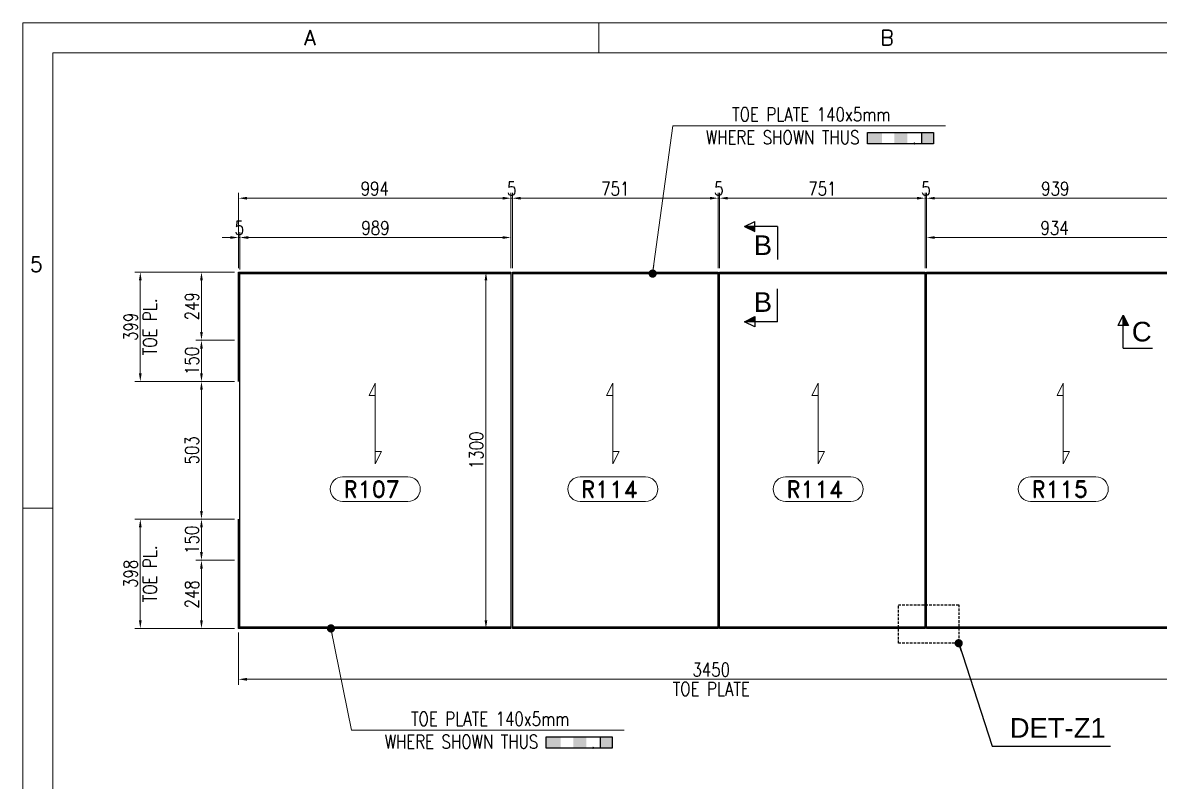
# Model space of a CAD drawing. Header units: millimetres. Extents: x 160193 to 172808, y 1972 to 10882.
# Drawn here: x 160193 to 164342, y 8114 to 10882 of the extents above; entities that cross this region are included whole.
import ezdxf

# ---------------------------------------------------------------- set-up
doc = ezdxf.new("R2010")
doc.units = ezdxf.units.MM
doc.header["$LTSCALE"] = 0.75
doc.linetypes.add('HIDDEN', pattern=[0.375, 0.25, -0.125])
doc.linetypes.add('XKITLINE00', pattern=[0])
for name, color, linetype in [('CH_SUPPORT', 7, 'Continuous'), ('CH_SUPPORT_TXT', 7, 'Continuous'), ('Grating', 7, 'Continuous'), ('TITLE', 7, 'Continuous'), ('Title Block', 255, 'Continuous'), ('TOE PLATE', 3, 'Continuous')]:
    doc.layers.add(name, color=color, linetype=linetype)
doc.layers.add('Grtg Dim', color=7, linetype='Continuous', lineweight=15)
doc.layers.add('Mark no', color=7, linetype='Continuous', lineweight=15)
doc.styles.add('ARIAL', font='arial.ttf')
doc.styles.add('ROMAND', font='romand')
doc.styles.add('ROMANS', font='romans.shx', dxfattribs={"width": 0.8})
doc.dimstyles.new('grt dim', dxfattribs={"dimscale": 20, "dimtxt": 2.5, "dimasz": 1.5, "dimexe": 1, "dimexo": 0.75, "dimgap": 0.5, "dimtad": 1, "dimdec": 0, "dimlfac": -1, "dimzin": 0, "dimdsep": 46, "dimtxsty": 'ROMANS', "dimcen": 0, "dimclrd": 1, "dimclre": 1, "dimclrt": 3, "dimadec": 0, "dimazin": 0, "dimtfac": 1, "dimtdec": 0, "dimtix": 1, "dimtmove": 1, "dimatfit": 3, "dimfxl": 1, "dimtolj": 1, "dimtzin": 0, "dimlwd": -1, "dimlwe": -1, "dimarcsym": 0})

# ---------------------------------------------------------------- blocks, each defined once
blk = doc.blocks.new('*D85')
at = {"layer": 'Defpoints', "color": 0, "transparency": 16777216}
for p in [(161975.4, 10241.5), (160981.4, 9971.4), (161975.4, 9971.4)]:
    blk.add_point(p, dxfattribs=at)
at = {"layer": 'Grtg Dim', "color": 1, "transparency": 16777216}
for p, q in [((160981.4, 9986.4), (160981.4, 10261.5)), ((161975.4, 9986.4), (161975.4, 10261.5))]:
    blk.add_line(p, q, dxfattribs=at)
at = {"layer": 'Grtg Dim', "color": 1, "linetype": 'ByBlock', "transparency": 16777216}
blk.add_line((161011.4, 10241.5), (161945.4, 10241.5), dxfattribs=at)
at = {"layer": 'Grtg Dim', "color": 1, "transparency": 16777216}
for points in [[(161011.4, 10246.5), (161011.4, 10236.5), (160981.4, 10241.5)], [(161945.4, 10246.5), (161945.4, 10236.5), (161975.4, 10241.5)]]:
    blk.add_solid(points, dxfattribs=at)
at = {"layer": 'Grtg Dim', "color": 3, "transparency": 16777216, "insert": (161478.4, 10276.5), "char_height": 50, "attachment_point": 5, "style": 'ROMANS'}
blk.add_mtext('\\A1;994', dxfattribs=at)
blk = doc.blocks.new('*D86')
at = {"layer": 'Defpoints', "color": 0, "transparency": 16777216}
for p in [(161980.4, 10241.5), (161975.4, 9971.4), (161980.4, 9971.4)]:
    blk.add_point(p, dxfattribs=at)
at = {"layer": 'Grtg Dim', "color": 1, "transparency": 16777216}
for p, q in [((161975.4, 9986.4), (161975.4, 10261.5)), ((161980.4, 9986.4), (161980.4, 10261.5))]:
    blk.add_line(p, q, dxfattribs=at)
at = {"layer": 'Grtg Dim', "color": 1, "linetype": 'ByBlock', "transparency": 16777216}
for p, q in [((161945.4, 10241.5), (161915.4, 10241.5)), ((161975.4, 10241.5), (161980.4, 10241.5)), ((162010.4, 10241.5), (162040.4, 10241.5))]:
    blk.add_line(p, q, dxfattribs=at)
at = {"layer": 'Grtg Dim', "color": 1, "transparency": 16777216}
for points in [[(161945.4, 10246.5), (161945.4, 10236.5), (161975.4, 10241.5)], [(162010.4, 10246.5), (162010.4, 10236.5), (161980.4, 10241.5)]]:
    blk.add_solid(points, dxfattribs=at)
at = {"layer": 'Grtg Dim', "color": 3, "transparency": 16777216, "insert": (161977.9, 10276.5), "char_height": 50, "attachment_point": 5, "style": 'ROMANS'}
blk.add_mtext('\\A1;5', dxfattribs=at)
blk = doc.blocks.new('*D87')
at = {"layer": 'Defpoints', "color": 0, "transparency": 16777216}
for p in [(162731.4, 10241.5), (161980.4, 9971.4), (162731.4, 9971.4)]:
    blk.add_point(p, dxfattribs=at)
at = {"layer": 'Grtg Dim', "color": 1, "transparency": 16777216}
for p, q in [((161980.4, 9986.4), (161980.4, 10261.5)), ((162731.4, 9986.4), (162731.4, 10261.5))]:
    blk.add_line(p, q, dxfattribs=at)
at = {"layer": 'Grtg Dim', "color": 1, "linetype": 'ByBlock', "transparency": 16777216}
blk.add_line((162010.4, 10241.5), (162701.4, 10241.5), dxfattribs=at)
at = {"layer": 'Grtg Dim', "color": 1, "transparency": 16777216}
for points in [[(162010.4, 10246.5), (162010.4, 10236.5), (161980.4, 10241.5)], [(162701.4, 10246.5), (162701.4, 10236.5), (162731.4, 10241.5)]]:
    blk.add_solid(points, dxfattribs=at)
at = {"layer": 'Grtg Dim', "color": 3, "transparency": 16777216, "insert": (162355.9, 10276.5), "char_height": 50, "attachment_point": 5, "style": 'ROMANS'}
blk.add_mtext('\\A1;751', dxfattribs=at)
blk = doc.blocks.new('*D88')
at = {"layer": 'Defpoints', "color": 0, "transparency": 16777216}
for p in [(162736.4, 10241.5), (162731.4, 9971.4), (162736.4, 9971.4)]:
    blk.add_point(p, dxfattribs=at)
at = {"layer": 'Grtg Dim', "color": 1, "transparency": 16777216}
for p, q in [((162731.4, 9986.4), (162731.4, 10261.5)), ((162736.4, 9986.4), (162736.4, 10261.5))]:
    blk.add_line(p, q, dxfattribs=at)
at = {"layer": 'Grtg Dim', "color": 1, "linetype": 'ByBlock', "transparency": 16777216}
for p, q in [((162701.4, 10241.5), (162671.4, 10241.5)), ((162731.4, 10241.5), (162736.4, 10241.5)), ((162766.4, 10241.5), (162796.4, 10241.5))]:
    blk.add_line(p, q, dxfattribs=at)
at = {"layer": 'Grtg Dim', "color": 1, "transparency": 16777216}
for points in [[(162701.4, 10246.5), (162701.4, 10236.5), (162731.4, 10241.5)], [(162766.4, 10246.5), (162766.4, 10236.5), (162736.4, 10241.5)]]:
    blk.add_solid(points, dxfattribs=at)
at = {"layer": 'Grtg Dim', "color": 3, "transparency": 16777216, "insert": (162733.9, 10276.5), "char_height": 50, "attachment_point": 5, "style": 'ROMANS'}
blk.add_mtext('\\A1;5', dxfattribs=at)
blk = doc.blocks.new('*D89')
at = {"layer": 'Defpoints', "color": 0, "transparency": 16777216}
for p in [(163487.4, 10241.5), (162736.4, 9971.4), (163487.4, 9971.4)]:
    blk.add_point(p, dxfattribs=at)
at = {"layer": 'Grtg Dim', "color": 1, "transparency": 16777216}
for p, q in [((162736.4, 9986.4), (162736.4, 10261.5)), ((163487.4, 9986.4), (163487.4, 10261.5))]:
    blk.add_line(p, q, dxfattribs=at)
at = {"layer": 'Grtg Dim', "color": 1, "linetype": 'ByBlock', "transparency": 16777216}
blk.add_line((162766.4, 10241.5), (163457.4, 10241.5), dxfattribs=at)
at = {"layer": 'Grtg Dim', "color": 1, "transparency": 16777216}
for points in [[(162766.4, 10246.5), (162766.4, 10236.5), (162736.4, 10241.5)], [(163457.4, 10246.5), (163457.4, 10236.5), (163487.4, 10241.5)]]:
    blk.add_solid(points, dxfattribs=at)
at = {"layer": 'Grtg Dim', "color": 3, "transparency": 16777216, "insert": (163111.9, 10276.5), "char_height": 50, "attachment_point": 5, "style": 'ROMANS'}
blk.add_mtext('\\A1;751', dxfattribs=at)
blk = doc.blocks.new('*D90')
at = {"layer": 'Defpoints', "color": 0, "transparency": 16777216}
for p in [(163492.4, 10241.5), (163487.4, 9971.4), (163492.4, 9971.4)]:
    blk.add_point(p, dxfattribs=at)
at = {"layer": 'Grtg Dim', "color": 1, "transparency": 16777216}
for p, q in [((163487.4, 9986.4), (163487.4, 10261.5)), ((163492.4, 9986.4), (163492.4, 10261.5))]:
    blk.add_line(p, q, dxfattribs=at)
at = {"layer": 'Grtg Dim', "color": 1, "linetype": 'ByBlock', "transparency": 16777216}
for p, q in [((163457.4, 10241.5), (163427.4, 10241.5)), ((163487.4, 10241.5), (163492.4, 10241.5)), ((163522.4, 10241.5), (163552.4, 10241.5))]:
    blk.add_line(p, q, dxfattribs=at)
at = {"layer": 'Grtg Dim', "color": 1, "transparency": 16777216}
for points in [[(163457.4, 10246.5), (163457.4, 10236.5), (163487.4, 10241.5)], [(163522.4, 10246.5), (163522.4, 10236.5), (163492.4, 10241.5)]]:
    blk.add_solid(points, dxfattribs=at)
at = {"layer": 'Grtg Dim', "color": 3, "transparency": 16777216, "insert": (163489.9, 10276.5), "char_height": 50, "attachment_point": 5, "style": 'ROMANS'}
blk.add_mtext('\\A1;5', dxfattribs=at)
blk = doc.blocks.new('*D91')
at = {"layer": 'Defpoints', "color": 0, "transparency": 16777216}
for p in [(164431.4, 10241.5), (163492.4, 9971.4), (164431.4, 9971.4)]:
    blk.add_point(p, dxfattribs=at)
at = {"layer": 'Grtg Dim', "color": 1, "transparency": 16777216}
for p, q in [((163492.4, 9986.4), (163492.4, 10261.5)), ((164431.4, 9986.4), (164431.4, 10261.5))]:
    blk.add_line(p, q, dxfattribs=at)
at = {"layer": 'Grtg Dim', "color": 1, "linetype": 'ByBlock', "transparency": 16777216}
blk.add_line((163522.4, 10241.5), (164401.4, 10241.5), dxfattribs=at)
at = {"layer": 'Grtg Dim', "color": 1, "transparency": 16777216}
for points in [[(163522.4, 10246.5), (163522.4, 10236.5), (163492.4, 10241.5)], [(164401.4, 10246.5), (164401.4, 10236.5), (164431.4, 10241.5)]]:
    blk.add_solid(points, dxfattribs=at)
at = {"layer": 'Grtg Dim', "color": 3, "transparency": 16777216, "insert": (163961.9, 10276.5), "char_height": 50, "attachment_point": 5, "style": 'ROMANS'}
blk.add_mtext('\\A1;939', dxfattribs=at)
blk = doc.blocks.new('*D92')
at = {"layer": 'Defpoints', "color": 0, "transparency": 16777216}
for p in [(164426.4, 10098), (163492.4, 9971.4), (164426.4, 9966.4)]:
    blk.add_point(p, dxfattribs=at)
at = {"layer": 'Grtg Dim', "color": 1, "transparency": 16777216}
for p, q in [((163492.4, 9986.4), (163492.4, 10118)), ((164426.4, 9981.4), (164426.4, 10118))]:
    blk.add_line(p, q, dxfattribs=at)
at = {"layer": 'Grtg Dim', "color": 1, "linetype": 'ByBlock', "transparency": 16777216}
blk.add_line((163522.4, 10098), (164396.4, 10098), dxfattribs=at)
at = {"layer": 'Grtg Dim', "color": 1, "transparency": 16777216}
for points in [[(163522.4, 10103), (163522.4, 10093), (163492.4, 10098)], [(164396.4, 10103), (164396.4, 10093), (164426.4, 10098)]]:
    blk.add_solid(points, dxfattribs=at)
at = {"layer": 'Grtg Dim', "color": 3, "transparency": 16777216, "insert": (163959.4, 10133), "char_height": 50, "attachment_point": 5, "style": 'ROMANS'}
blk.add_mtext('\\A1;934', dxfattribs=at)
blk = doc.blocks.new('*D94')
at = {"layer": 'Defpoints', "color": 0, "transparency": 16777216}
for p in [(160986.4, 10098), (160981.4, 9971.4), (160986.4, 9966.4)]:
    blk.add_point(p, dxfattribs=at)
at = {"layer": 'Grtg Dim', "color": 1, "linetype": 'ByBlock', "transparency": 16777216}
for p, q in [((160951.4, 10098), (160921.4, 10098)), ((160981.4, 10098), (160986.4, 10098)), ((161016.4, 10098), (161046.4, 10098))]:
    blk.add_line(p, q, dxfattribs=at)
at = {"layer": 'Grtg Dim', "color": 1, "transparency": 16777216}
for p, q in [((160981.4, 9986.4), (160981.4, 10118)), ((160986.4, 9981.4), (160986.4, 10118))]:
    blk.add_line(p, q, dxfattribs=at)
for points in [[(160951.4, 10103), (160951.4, 10093), (160981.4, 10098)], [(161016.4, 10103), (161016.4, 10093), (160986.4, 10098)]]:
    blk.add_solid(points, dxfattribs=at)
at = {"layer": 'Grtg Dim', "color": 3, "transparency": 16777216, "insert": (160983.9, 10133), "char_height": 50, "attachment_point": 5, "style": 'ROMANS'}
blk.add_mtext('\\A1;5', dxfattribs=at)
blk = doc.blocks.new('*D95')
at = {"layer": 'Defpoints', "color": 0, "transparency": 16777216}
for p in [(161975.4, 10098), (160986.4, 9966.4), (161975.4, 9971.4)]:
    blk.add_point(p, dxfattribs=at)
at = {"layer": 'Grtg Dim', "color": 1, "transparency": 16777216}
for p, q in [((160986.4, 9981.4), (160986.4, 10118)), ((161975.4, 9986.4), (161975.4, 10118))]:
    blk.add_line(p, q, dxfattribs=at)
at = {"layer": 'Grtg Dim', "color": 1, "linetype": 'ByBlock', "transparency": 16777216}
blk.add_line((161016.4, 10098), (161945.4, 10098), dxfattribs=at)
at = {"layer": 'Grtg Dim', "color": 1, "transparency": 16777216}
for points in [[(161016.4, 10103), (161016.4, 10093), (160986.4, 10098)], [(161945.4, 10103), (161945.4, 10093), (161975.4, 10098)]]:
    blk.add_solid(points, dxfattribs=at)
at = {"layer": 'Grtg Dim', "color": 3, "transparency": 16777216, "insert": (161480.9, 10133), "char_height": 50, "attachment_point": 5, "style": 'ROMANS'}
blk.add_mtext('\\A1;989', dxfattribs=at)
blk = doc.blocks.new('*D96')
at = {"layer": 'Defpoints', "color": 0, "transparency": 16777216}
for p in [(160981.4, 8671.4), (164431.4, 8671.4), (160981.4, 8485.7)]:
    blk.add_point(p, dxfattribs=at)
at = {"layer": 'Grtg Dim', "color": 1, "transparency": 16777216}
for p, q in [((160981.4, 8656.4), (160981.4, 8465.7)), ((164431.4, 8656.4), (164431.4, 8465.7))]:
    blk.add_line(p, q, dxfattribs=at)
at = {"layer": 'Grtg Dim', "color": 1, "linetype": 'ByBlock', "transparency": 16777216}
blk.add_line((164401.4, 8485.7), (161011.4, 8485.7), dxfattribs=at)
at = {"layer": 'Grtg Dim', "color": 1, "transparency": 16777216}
for points in [[(161011.4, 8490.7), (161011.4, 8480.7), (160981.4, 8485.7)], [(164401.4, 8490.7), (164401.4, 8480.7), (164431.4, 8485.7)]]:
    blk.add_solid(points, dxfattribs=at)
at = {"layer": 'Grtg Dim', "color": 3, "transparency": 16777216, "char_height": 50, "attachment_point": 5, "style": 'ROMANS'}
for s, insert in [('\\A1;3450', (162706.4, 8520.7)), ('\\A1;TOE PLATE', (162706.4, 8450.7))]:
    blk.add_mtext(s, dxfattribs=dict(at, insert=insert))
blk = doc.blocks.new('*D97')
at = {"layer": 'Defpoints', "color": 0, "transparency": 16777216}
for p in [(160981.4, 9971.4), (160845.8, 9722.9), (160981.4, 9722.9)]:
    blk.add_point(p, dxfattribs=at)
at = {"layer": 'Grtg Dim', "color": 1, "transparency": 16777216}
for p, q in [((160966.4, 9971.4), (160825.8, 9971.4)), ((160966.4, 9722.9), (160825.8, 9722.9))]:
    blk.add_line(p, q, dxfattribs=at)
at = {"layer": 'Grtg Dim', "color": 1, "linetype": 'ByBlock', "transparency": 16777216}
blk.add_line((160845.8, 9941.4), (160845.8, 9752.9), dxfattribs=at)
at = {"layer": 'Grtg Dim', "color": 1, "transparency": 16777216}
for points in [[(160840.8, 9941.4), (160850.8, 9941.4), (160845.8, 9971.4)], [(160840.8, 9752.9), (160850.8, 9752.9), (160845.8, 9722.9)]]:
    blk.add_solid(points, dxfattribs=at)
at = {"layer": 'Grtg Dim', "color": 3, "transparency": 16777216, "insert": (160810.8, 9847.2), "char_height": 50, "attachment_point": 5, "rotation": 90, "style": 'ROMANS'}
blk.add_mtext('\\A1;249', dxfattribs=at)
blk = doc.blocks.new('*D98')
at = {"layer": 'Defpoints', "color": 0, "transparency": 16777216}
for p in [(160981.4, 9722.9), (160845.8, 9572.9), (160981.4, 9572.9)]:
    blk.add_point(p, dxfattribs=at)
at = {"layer": 'Grtg Dim', "color": 1, "transparency": 16777216}
for p, q in [((160966.4, 9722.9), (160825.8, 9722.9)), ((160966.4, 9572.9), (160825.8, 9572.9))]:
    blk.add_line(p, q, dxfattribs=at)
at = {"layer": 'Grtg Dim', "color": 1, "linetype": 'ByBlock', "transparency": 16777216}
blk.add_line((160845.8, 9692.9), (160845.8, 9602.9), dxfattribs=at)
at = {"layer": 'Grtg Dim', "color": 1, "transparency": 16777216}
for points in [[(160840.8, 9692.9), (160850.8, 9692.9), (160845.8, 9722.9)], [(160840.8, 9602.9), (160850.8, 9602.9), (160845.8, 9572.9)]]:
    blk.add_solid(points, dxfattribs=at)
at = {"layer": 'Grtg Dim', "color": 3, "transparency": 16777216, "insert": (160810.8, 9647.9), "char_height": 50, "attachment_point": 5, "rotation": 90, "style": 'ROMANS'}
blk.add_mtext('\\A1;150', dxfattribs=at)
blk = doc.blocks.new('*D99')
at = {"layer": 'Defpoints', "color": 0, "transparency": 16777216}
for p in [(160981.4, 9572.9), (160845.8, 9069.9), (160981.4, 9069.9)]:
    blk.add_point(p, dxfattribs=at)
at = {"layer": 'Grtg Dim', "color": 1, "transparency": 16777216}
for p, q in [((160966.4, 9572.9), (160825.8, 9572.9)), ((160966.4, 9069.9), (160825.8, 9069.9))]:
    blk.add_line(p, q, dxfattribs=at)
at = {"layer": 'Grtg Dim', "color": 1, "linetype": 'ByBlock', "transparency": 16777216}
blk.add_line((160845.8, 9542.9), (160845.8, 9099.9), dxfattribs=at)
at = {"layer": 'Grtg Dim', "color": 1, "transparency": 16777216}
for points in [[(160840.8, 9542.9), (160850.8, 9542.9), (160845.8, 9572.9)], [(160840.8, 9099.9), (160850.8, 9099.9), (160845.8, 9069.9)]]:
    blk.add_solid(points, dxfattribs=at)
at = {"layer": 'Grtg Dim', "color": 3, "transparency": 16777216, "insert": (160810.8, 9321.4), "char_height": 50, "attachment_point": 5, "rotation": 90, "style": 'ROMANS'}
blk.add_mtext('\\A1;503', dxfattribs=at)
blk = doc.blocks.new('*D100')
at = {"layer": 'Defpoints', "color": 0, "transparency": 16777216}
for p in [(160981.4, 9069.9), (160845.8, 8919.9), (160981.4, 8919.9)]:
    blk.add_point(p, dxfattribs=at)
at = {"layer": 'Grtg Dim', "color": 1, "transparency": 16777216}
for p, q in [((160966.4, 9069.9), (160825.8, 9069.9)), ((160966.4, 8919.9), (160825.8, 8919.9))]:
    blk.add_line(p, q, dxfattribs=at)
at = {"layer": 'Grtg Dim', "color": 1, "linetype": 'ByBlock', "transparency": 16777216}
blk.add_line((160845.8, 9039.9), (160845.8, 8949.9), dxfattribs=at)
at = {"layer": 'Grtg Dim', "color": 1, "transparency": 16777216}
for points in [[(160840.8, 9039.9), (160850.8, 9039.9), (160845.8, 9069.9)], [(160840.8, 8949.9), (160850.8, 8949.9), (160845.8, 8919.9)]]:
    blk.add_solid(points, dxfattribs=at)
at = {"layer": 'Grtg Dim', "color": 3, "transparency": 16777216, "insert": (160810.8, 8994.9), "char_height": 50, "attachment_point": 5, "rotation": 90, "style": 'ROMANS'}
blk.add_mtext('\\A1;150', dxfattribs=at)
blk = doc.blocks.new('*D101')
at = {"layer": 'Defpoints', "color": 0, "transparency": 16777216}
for p in [(160981.4, 8919.9), (160845.8, 8671.4), (160981.4, 8671.4)]:
    blk.add_point(p, dxfattribs=at)
at = {"layer": 'Grtg Dim', "color": 1, "transparency": 16777216}
for p, q in [((160966.4, 8919.9), (160825.8, 8919.9)), ((160966.4, 8671.4), (160825.8, 8671.4))]:
    blk.add_line(p, q, dxfattribs=at)
at = {"layer": 'Grtg Dim', "color": 1, "linetype": 'ByBlock', "transparency": 16777216}
blk.add_line((160845.8, 8889.9), (160845.8, 8701.4), dxfattribs=at)
at = {"layer": 'Grtg Dim', "color": 1, "transparency": 16777216}
for points in [[(160840.8, 8889.9), (160850.8, 8889.9), (160845.8, 8919.9)], [(160840.8, 8701.4), (160850.8, 8701.4), (160845.8, 8671.4)]]:
    blk.add_solid(points, dxfattribs=at)
at = {"layer": 'Grtg Dim', "color": 3, "transparency": 16777216, "insert": (160810.8, 8795.7), "char_height": 50, "attachment_point": 5, "rotation": 90, "style": 'ROMANS'}
blk.add_mtext('\\A1;248', dxfattribs=at)
blk = doc.blocks.new('*D102')
at = {"layer": 'Defpoints', "color": 0, "transparency": 16777216}
for p in [(160981.4, 9971.4), (160622.6, 9572.9), (160981.4, 9572.9)]:
    blk.add_point(p, dxfattribs=at)
at = {"layer": 'Grtg Dim', "color": 1, "transparency": 16777216}
for p, q in [((160966.4, 9971.4), (160602.6, 9971.4)), ((160966.4, 9572.9), (160602.6, 9572.9))]:
    blk.add_line(p, q, dxfattribs=at)
at = {"layer": 'Grtg Dim', "color": 1, "linetype": 'ByBlock', "transparency": 16777216}
blk.add_line((160622.6, 9941.4), (160622.6, 9602.9), dxfattribs=at)
at = {"layer": 'Grtg Dim', "color": 1, "transparency": 16777216}
for points in [[(160617.6, 9941.4), (160627.6, 9941.4), (160622.6, 9971.4)], [(160617.6, 9602.9), (160627.6, 9602.9), (160622.6, 9572.9)]]:
    blk.add_solid(points, dxfattribs=at)
at = {"layer": 'Grtg Dim', "color": 3, "transparency": 16777216, "char_height": 50, "attachment_point": 5, "rotation": 90, "style": 'ROMANS'}
for s, insert in [('\\A1;TOE PL.', (160657.6, 9772.2)), ('\\A1;399', (160587.6, 9772.2))]:
    blk.add_mtext(s, dxfattribs=dict(at, insert=insert))
blk = doc.blocks.new('*D103')
at = {"layer": 'Defpoints', "color": 0, "transparency": 16777216}
for p in [(160981.4, 9069.9), (160622.6, 8671.4), (160981.4, 8671.4)]:
    blk.add_point(p, dxfattribs=at)
at = {"layer": 'Grtg Dim', "color": 1, "transparency": 16777216}
for p, q in [((160966.4, 9069.9), (160602.6, 9069.9)), ((160966.4, 8671.4), (160602.6, 8671.4))]:
    blk.add_line(p, q, dxfattribs=at)
at = {"layer": 'Grtg Dim', "color": 1, "linetype": 'ByBlock', "transparency": 16777216}
blk.add_line((160622.6, 9039.9), (160622.6, 8701.4), dxfattribs=at)
at = {"layer": 'Grtg Dim', "color": 1, "transparency": 16777216}
for points in [[(160617.6, 9039.9), (160627.6, 9039.9), (160622.6, 9069.9)], [(160617.6, 8701.4), (160627.6, 8701.4), (160622.6, 8671.4)]]:
    blk.add_solid(points, dxfattribs=at)
at = {"layer": 'Grtg Dim', "color": 3, "transparency": 16777216, "char_height": 50, "attachment_point": 5, "rotation": 90, "style": 'ROMANS'}
for s, insert in [('\\A1;TOE PL.', (160657.6, 8870.7)), ('\\A1;398', (160587.6, 8870.7))]:
    blk.add_mtext(s, dxfattribs=dict(at, insert=insert))
blk = doc.blocks.new('*D104')
at = {"layer": 'Defpoints', "color": 0, "transparency": 16777216}
for p in [(161884.1, 9971.4), (161975.4, 9971.4), (161975.4, 8671.4)]:
    blk.add_point(p, dxfattribs=at)
at = {"layer": 'Grtg Dim', "color": 1, "transparency": 16777216}
for p, q in [((161960.4, 9971.4), (161864.1, 9971.4)), ((161960.4, 8671.4), (161864.1, 8671.4))]:
    blk.add_line(p, q, dxfattribs=at)
at = {"layer": 'Grtg Dim', "color": 1, "linetype": 'ByBlock', "transparency": 16777216}
blk.add_line((161884.1, 8701.4), (161884.1, 9941.4), dxfattribs=at)
at = {"layer": 'Grtg Dim', "color": 1, "transparency": 16777216}
for points in [[(161879.1, 9941.4), (161889.1, 9941.4), (161884.1, 9971.4)], [(161879.1, 8701.4), (161889.1, 8701.4), (161884.1, 8671.4)]]:
    blk.add_solid(points, dxfattribs=at)
at = {"layer": 'Grtg Dim', "color": 3, "transparency": 16777216, "insert": (161849.1, 9321.4), "char_height": 50, "attachment_point": 5, "rotation": 90, "style": 'ROMANS'}
blk.add_mtext('\\A1;1300', dxfattribs=at)

msp = doc.modelspace()

# ---------------------------------------------------------------- hatches: boundary and pattern name
at = {"layer": 'CH_SUPPORT_TXT', "linetype": 'Continuous'}
for points in [[(162865.5, 10138.2), (162865.5, 10119.4), (162828, 10138.2)], [(162865.5, 9809.3), (162865.5, 9790.6), (162828, 9790.6)], [(164228.8, 9777.3), (164210.1, 9777.3), (164210.1, 9814.8)]]:
    msp.add_hatch(color=4, dxfattribs=at).paths.add_polyline_path(points)
at = {"layer": 'Title Block'}
h = msp.add_hatch(color=6, dxfattribs=at)
h.paths.add_polyline_path([(163517, 10481.3), (163473.4, 10481.3), (163473.4, 10440.1), (163517, 10440.1)])
h.paths.add_polyline_path([(163422.1, 10481.3), (163374.6, 10481.3), (163374.6, 10440.1), (163422.1, 10440.1)])
h.paths.add_polyline_path([(163329, 10481.3), (163276.5, 10481.3), (163276.5, 10440.1), (163329, 10440.1)])
h = msp.add_hatch(color=6, dxfattribs=at)
h.paths.add_polyline_path([(162344.8, 8275.7), (162301.2, 8275.7), (162301.2, 8234.5), (162344.8, 8234.5)])
h.paths.add_polyline_path([(162249.9, 8275.7), (162202.5, 8275.7), (162202.5, 8234.5), (162249.9, 8234.5)])
h.paths.add_polyline_path([(162156.9, 8275.7), (162104.3, 8275.7), (162104.3, 8234.5), (162156.9, 8234.5)])

# ---------------------------------------------------------------- linework, layer by layer
at = {"layer": 'CH_SUPPORT_TXT', "color": 4, "linetype": 'Continuous'}
for p, q in [((162828, 10138.2), (162865.5, 10156.9)), ((162948, 10138.2), (162828, 10138.2)), ((162828, 10138.2), (162865.5, 10119.4)), ((162865.5, 10119.4), (162865.5, 10156.9)), ((162948, 10138.2), (162948, 10018.2)), ((162948, 9790.6), (162948, 9910.6)), ((162828, 9790.6), (162865.5, 9809.3)), ((162948, 9790.6), (162828, 9790.6)), ((162865.5, 9771.8), (162828, 9790.6)), ((162865.5, 9809.3), (162865.5, 9771.8)), ((164191.3, 9777.3), (164210.1, 9814.8)), ((164210.1, 9694.8), (164210.1, 9814.8)), ((164210.1, 9814.8), (164228.8, 9777.3)), ((164228.8, 9777.3), (164191.3, 9777.3)), ((164210.1, 9694.8), (164316.8, 9694.8))]:
    msp.add_line(p, q, dxfattribs=at)
at = {"layer": 'Grating', "color": 7}
for p, q in [((161975.4, 9971.4), (161975.4, 8671.4)), ((161980.4, 9971.4), (161980.4, 8671.4)), ((162731.4, 8671.4), (162731.4, 9971.4)), ((162736.4, 8671.4), (162736.4, 9971.4)), ((163487.4, 8671.4), (163487.4, 9971.4)), ((163492.4, 8671.4), (163492.4, 9971.4))]:
    msp.add_line(p, q, dxfattribs=at)
for points in [[(161975.4, 8676.4), (160986.4, 8676.4), (160986.4, 9966.4), (161975.4, 9966.4)], [(161980.4, 9966.4), (162731.4, 9966.4)], [(162736.4, 9966.4), (163487.4, 9966.4)], [(163492.4, 9966.4), (164426.4, 9966.4), (164426.4, 8676.4), (163492.4, 8676.4)], [(162731.4, 8676.4), (161980.4, 8676.4)], [(163487.4, 8676.4), (162736.4, 8676.4)]]:
    msp.add_lwpolyline(points, dxfattribs=at)
at = {"layer": 'Grating', "color": 1, "linetype": 'HIDDEN', "ltscale": 50}
msp.add_lwpolyline([(163389.3, 8757.9), (163609.6, 8757.9), (163609.6, 8617.4), (163389.3, 8617.4)], close=True, dxfattribs=at)
at = {"layer": 'Grtg Dim', "color": 6, "linetype": 'HIDDEN', "ltscale": 100, "const_width": 5}
for points in [[(160983.9, 9572.9), (160983.9, 9968.9), (161975.4, 9968.9)], [(161980.4, 9968.9), (162731.4, 9968.9)], [(162736.4, 9968.9), (163487.4, 9968.9)], [(163492.4, 9968.9), (164428.9, 9968.9), (164428.9, 8673.9), (163492.4, 8673.9)], [(161975.4, 8673.9), (160983.9, 8673.9), (160983.9, 9069.9)], [(162731.4, 8673.9), (161980.4, 8673.9)], [(163487.4, 8673.9), (162736.4, 8673.9)]]:
    msp.add_lwpolyline(points, dxfattribs=at)
at = {"layer": 'Mark no', "color": 4}
for points in [[(161480.2, 9316.8), (161502.9, 9316.8), (161480.2, 9271.9), (161480.2, 9566.6), (161457.6, 9521.6), (161480.2, 9521.6)], [(162347.2, 9316.8), (162369.9, 9316.8), (162347.2, 9271.9), (162347.2, 9566.6), (162324.6, 9521.6), (162347.2, 9521.6)], [(163096.7, 9316.8), (163119.4, 9316.8), (163096.7, 9271.9), (163096.7, 9566.6), (163074.1, 9521.6), (163096.7, 9521.6)], [(163991.2, 9316.8), (164013.9, 9316.8), (163991.2, 9271.9), (163991.2, 9566.6), (163968.6, 9521.6), (163991.2, 9521.6)]]:
    msp.add_lwpolyline(points, dxfattribs=at)
for points in [[(161360.9, 9134.7, -1), (161360.9, 9224.7), (161599.5, 9224.7, -1), (161599.5, 9134.7)], [(162227.9, 9134.7, -1), (162227.9, 9224.7), (162466.5, 9224.7, -1), (162466.5, 9134.7)], [(162977.4, 9134.7, -1), (162977.4, 9224.7), (163216, 9224.7, -1), (163216, 9134.7)], [(163871.9, 9134.7, -1), (163871.9, 9224.7), (164110.5, 9224.7, -1), (164110.5, 9134.7)]]:
    msp.add_lwpolyline(points, format="xyb", close=True, dxfattribs=at)
at = {"layer": 'TITLE', "color": 5, "linetype": 'XKITLINE00', "lineweight": 0}
for p, q in [((162295.9, 10881.9), (162295.9, 10772.1)), ((162295.9, 10881.9), (162295.9, 10772.1)), ((160193.4, 9110.2), (160303.2, 9110.2))]:
    msp.add_line(p, q, dxfattribs=at)
at = {"layer": 'TITLE', "color": 5, "linetype": 'XKITLINE00', "lineweight": 0, "flags": 128}
for points in [[(172808.4, 1971.9), (160193.4, 1971.9), (160193.4, 10881.9), (172808.4, 10881.9)], [(160303.2, 10772.1), (172698.7, 10772.1), (172698.7, 2081.7), (160303.2, 2081.7)]]:
    msp.add_lwpolyline(points, close=True, dxfattribs=at)
at = {"layer": 'Title Block', "color": 6}
for p, q in [((163473.4, 10481.3), (163473.4, 10440.1)), ((162301.2, 8275.7), (162301.2, 8234.5))]:
    msp.add_line(p, q, dxfattribs=at)
for points in [[(163276.5, 10481.3), (163517, 10481.3), (163517, 10440.1), (163276.5, 10440.1)], [(162104.3, 8275.7), (162344.8, 8275.7), (162344.8, 8234.5), (162104.3, 8234.5)]]:
    msp.add_lwpolyline(points, close=True, dxfattribs=at)
at = {"layer": 'TOE PLATE', "color": 6}
for p, q in [((160981.4, 9722.9), (160986.4, 9722.9)), ((160981.4, 8919.9), (160986.4, 8919.9))]:
    msp.add_line(p, q, dxfattribs=at)
for points in [[(160981.4, 9572.9), (160981.4, 9971.4), (161975.4, 9971.4)], [(160986.4, 9572.9), (160986.4, 9966.4), (161975.4, 9966.4)], [(161980.4, 9971.4), (162731.4, 9971.4)], [(161980.4, 9966.4), (162731.4, 9966.4)], [(162736.4, 9971.4), (163487.4, 9971.4)], [(162736.4, 9966.4), (163487.4, 9966.4)], [(163492.4, 9971.4), (164431.4, 9971.4), (164431.4, 8671.4), (163492.4, 8671.4)], [(163492.4, 9966.4), (164426.4, 9966.4), (164426.4, 8676.4), (163492.4, 8676.4)], [(161975.4, 8671.4), (160981.4, 8671.4), (160981.4, 9069.9)], [(161975.4, 8676.4), (160986.4, 8676.4), (160986.4, 9069.9)], [(162731.4, 8676.4), (161980.4, 8676.4)], [(162731.4, 8671.4), (161980.4, 8671.4)], [(163487.4, 8676.4), (162736.4, 8676.4)], [(163487.4, 8671.4), (162736.4, 8671.4)]]:
    msp.add_lwpolyline(points, dxfattribs=at)

# ---------------------------------------------------------------- texts
at = {"layer": 'CH_SUPPORT_TXT', "color": 4, "linetype": 'Continuous', "style": 'ARIAL'}
for s, p in [('B', (162861.5, 10034.3)), ('B', (162861.5, 9826.7)), ('C', (164241.5, 9718.8))]:
    msp.add_text(s, height=71.6, dxfattribs=at).set_placement(p)
at = {"layer": 'CH_SUPPORT_TXT', "linetype": 'Continuous', "style": 'ARIAL'}
msp.add_text('DET-Z1', height=71.63, dxfattribs=at).set_placement((163795.9, 8272.6))
at = {"layer": 'Grtg Dim', "color": 3, "char_height": 50, "width": 1303.708, "attachment_point": 5, "style": 'ROMANS'}
for insert in [(163071.6, 10505.5), (161899.5, 8299.8)]:
    msp.add_mtext('\\A1;TOE PLATE 140x5mm\\PWHERE SHOWN THUS       .', dxfattribs=dict(at, insert=insert))
at = {"layer": 'Mark no', "style": 'ROMAND'}
for s, p in [('R107', (161364.5, 9149.7)), ('R114', (162231.5, 9149.7)), ('R114', (162981, 9149.7)), ('R115', (163875.5, 9149.7))]:
    msp.add_text(s, height=60, dxfattribs=at).set_placement(p)
at = {"layer": 'TITLE', "color": 3, "linetype": 'XKITLINE00', "style": 'ROMANS'}
for s, p in [('A', (161221.2, 10799.6)), ('B', (163323.7, 10799.6)), ('5', (160219.6, 9973.1))]:
    msp.add_text(s, height=54.9, dxfattribs=at).set_placement(p)

# ---------------------------------------------------------------- dimensions: what is measured, and where the dimension line sits
at = {"layer": 'Grtg Dim', "color": 2}
for base, p1, p2, picture, middle in [((161975.4, 10241.5), (160981.4, 9971.4), (161975.4, 9971.4), '*D85', (161478.4, 10276.5)), ((161980.4, 10241.5), (161975.4, 9971.4), (161980.4, 9971.4), '*D86', (161977.9, 10276.5)), ((162731.4, 10241.5), (161980.4, 9971.4), (162731.4, 9971.4), '*D87', (162355.9, 10276.5)), ((162736.4, 10241.5), (162731.4, 9971.4), (162736.4, 9971.4), '*D88', (162733.9, 10276.5)), ((163487.4, 10241.5), (162736.4, 9971.4), (163487.4, 9971.4), '*D89', (163111.9, 10276.5)), ((163492.4, 10241.5), (163487.4, 9971.4), (163492.4, 9971.4), '*D90', (163489.9, 10276.5)), ((164431.4, 10241.5), (163492.4, 9971.4), (164431.4, 9971.4), '*D91', (163961.9, 10276.5)), ((160986.4, 10098), (160981.4, 9971.4), (160986.4, 9966.4), '*D94', (160983.9, 10133)), ((161975.4, 10098), (160986.4, 9966.4), (161975.4, 9971.4), '*D95', (161480.9, 10133)), ((164426.4, 10098), (163492.4, 9971.4), (164426.4, 9966.4), '*D92', (163959.4, 10133))]:
    dim = msp.add_linear_dim(base=base, p1=p1, p2=p2, dimstyle='grt dim', override={"dimfxl": 0.18, "dimarcsym": 1}, dxfattribs=at)
    dim.commit()
    dim.dimension.update_dxf_attribs({"geometry": picture, "text_midpoint": middle})
for base, p1, p2, picture, middle in [((160622.6377139, 9572.903586), (160981.3605548, 9971.403586), (160981.360564, 9572.903586), '*D102', (160622.6377139, 9772.153586)), ((160622.6377139, 8671.4035976), (160981.3605549, 9069.9035975), (160981.3605548, 8671.4035976), '*D103', (160622.6377139, 8870.6535976))]:
    dim = msp.add_linear_dim(base=base, p1=p1, p2=p2, angle=90, text='<>\\XTOE PL.', dimstyle='grt dim', override={"dimfxl": 0.18, "dimarcsym": 1}, dxfattribs=at)
    dim.commit()
    dim.dimension.update_dxf_attribs({"geometry": picture, "text_midpoint": middle})
for base, p1, p2, picture, middle in [((160845.7535, 9722.9036), (160981.3606, 9971.4047), (160981.3606, 9722.9036), '*D97', (160810.7535, 9847.1542)), ((161884.1, 9971.4), (161975.4, 8671.4), (161975.4, 9971.4), '*D104', (161849.1, 9321.4)), ((160845.8, 9572.9), (160981.4, 9722.9), (160981.4, 9572.9), '*D98', (160810.8, 9647.9)), ((160845.8, 9069.9), (160981.4, 9572.9), (160981.4, 9069.9), '*D99', (160810.8, 9321.4)), ((160845.8, 8919.9), (160981.4, 9069.9), (160981.4, 8919.9), '*D100', (160810.8, 8994.9)), ((160845.753546, 8671.403598), (160981.360552, 8919.903597), (160981.360555, 8671.403598), '*D101', (160810.753546, 8795.653598))]:
    dim = msp.add_linear_dim(base=base, p1=p1, p2=p2, angle=90, dimstyle='grt dim', override={"dimfxl": 0.18, "dimarcsym": 1}, dxfattribs=at)
    dim.commit()
    dim.dimension.update_dxf_attribs({"geometry": picture, "text_midpoint": middle})
dim = msp.add_linear_dim(base=(160981.4, 8485.7), p1=(164431.4, 8671.4), p2=(160981.4, 8671.4), text='<>\\XTOE PLATE', dimstyle='grt dim', override={"dimfxl": 0.18, "dimarcsym": 1}, dxfattribs=at)
dim.commit()
dim.dimension.update_dxf_attribs({"geometry": '*D96', "text_midpoint": (162706.4, 8485.7)})

# ---------------------------------------------------------------- leaders
at = {"layer": 'CH_SUPPORT', "color": 2}
msp.add_leader([(163609.6, 8617.4), (163731.5, 8241.2), (164163.2, 8241.2)], dimstyle='grt dim', override={"dimldrblk": 'Dot', "dimfxl": 0.18, "dimarcsym": 1}, dxfattribs=at)
at = {"layer": 'Grtg Dim', "color": 3}
for points in [[(162492.5, 9966.4), (162565.9, 10506.1), (163561, 10506.1)], [(161318.4, 8671.4), (161393.8, 8300.5), (162388.8, 8300.5)]]:
    msp.add_leader(points, dimstyle='grt dim', override={"dimldrblk": 'Dot'}, dxfattribs=at)

doc.saveas('drawing.dxf')
